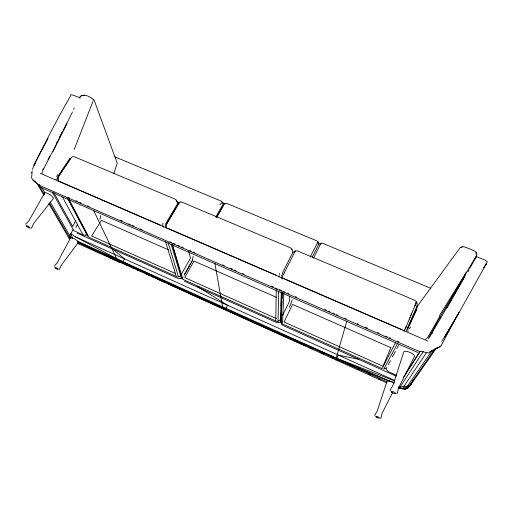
<?xml version="1.0" encoding="UTF-8"?>
<svg xmlns="http://www.w3.org/2000/svg" width="513" height="513" viewBox="0 0 513 513"><rect width="100%" height="100%" fill="white"/><g stroke="black" fill="none" stroke-linecap="round" stroke-linejoin="round"><path stroke-width="0.77" d="M276.27 289.749L275.77 320.952L182.609 279.239L172.362 244.233M278.604 291.442L278.046 321.119L279.021 320.997L280.675 319.24L280.868 313.706M278.95 277.174L278.989 275.59M281.31 292.237L280.348 321.042L281.079 322.491L281.47 322.356M281.765 278.636L281.868 275.436M281.143 305.793L281.387 298.681M282.176 275.75L282.259 273.378L292.372 253.319M282.112 292.532L281.233 323.184M282.599 279.008L282.817 276.642M281.124 322.292L281.387 315.2M281.47 312.834L281.906 301.003M281.99 298.637L282.221 292.333M283.811 293.045L282.509 323.966L382.14 368.578L395.6 342.44M292.006 249.709L291.801 248.869L290.114 247.689L181.288 201.898L179.531 202.225L178.453 203.533L167.366 222.36L166.456 224.431L166.103 226.99M289.678 296.116L289.326 301.663L282.406 315.726M292.641 252.903L292.743 251.312L291.801 249.523L291.519 249.709M476.25 255.108L475.955 252.569M32.095 172.548L31.575 178.12L40.694 187.405L417.749 352.469M407.816 328.865L408.008 331.642M386.424 367.308L386.238 368.61L387.014 370.476L388.63 371.758L396.305 375.189M162.954 223.091L162.756 225.111L163.442 227.381M292.198 299.739L290.89 303.375M335.739 359.876L346.794 321.087M34.993 163.897L35.686 161.633C46.837 139.555 58.084 117.317 70.544 96.034L70.781 94.77L73.519 95.245L80.47 98.028M179.55 276.937L179.794 276.154M279.194 274.449L279.527 273.416M56.751 176.773L57.527 174.542M113.783 173.593L117.233 163.198L94.11 100.048C90.705 97.246 85.03 93.437 80.644 96.066M32.39 169.361L35.686 161.633L34.397 165.167M31.556 172.945L32.332 170.823M74.161 149.604L92.821 101.683M416.332 302.426L405.668 327.878M414.818 305.953L416.473 301.766L414.626 300.22L296.956 250.697L295.341 251.133L294.462 252.595L284.196 272.974M409.329 319.06L409.945 317.592M410.868 315.386L411.484 313.911M486.69 263.278L485.792 264.503L487.35 261.739L485.131 260.136L476.09 256.513M407.63 328.23L407.412 328.724L417.486 306.755M283.259 275.115L284.311 272.756M192.26 259.995L193.254 256.353M166.404 224.662L179.512 202.398M406.258 326.351L404.892 329.404L405.725 327.544M99.74 219.301L100.484 217.615L100.452 215.659M58.104 177.902L58.687 176.581M69.588 236.224L73.013 229.664M408.117 328.294L416.652 309.858M182.384 278.149L183.064 276.712M77.489 224.213L75.937 227.464M310.089 257.051L317.913 242.11M289.242 307.3L291.012 303.709M313.565 258.045L319.894 245.291M72.455 112.026L52.672 151.861L66.908 123.473M312.302 257.077L318.355 244.874L319.528 243.675L321.375 243.656M75.558 220.936L72.731 226.547L53.814 192.619M56.712 142.736L57.43 141.319M59.226 137.773L62.105 132.097M73.609 109.391L74.327 107.974M79.368 98.041L80.086 96.624M63.843 129.404L66.716 123.742M392.721 392.317L382.089 413.273L380.999 417.909L380.357 418.063M42.842 169.591L43.573 168.181M47.991 159.716L49.825 156.189M52.352 152.06L42.425 171.111L42.06 173.336M383.769 369.091L397.62 343.312M403.904 331.347L404.648 329.942M384.154 368.93L384.436 368.405M388.251 364.672L390.489 360.479M392.355 356.984L395.343 351.392M396.831 348.596L398.697 345.102M406.161 331.122L417.018 306.101L417.107 303.042L416.415 302.144L416.094 302.619M33.755 165.205L48.068 138.523M70.659 237.763L57.161 262.887L54.307 266.1M420.442 351.309L428.932 353.04L440.898 346.102L459.077 312.327M321.029 243.784L321.343 243.2L323.325 243.572L430.298 288.082M467.914 271.858L469.106 269.665M469.812 268.37L475.955 257.167M428.252 338.625L440.359 316.438L476.654 255.314L476.654 256.442L474.961 259.142M184.244 274.936L192.42 260.399M216.569 217.461L223.713 204.911L225.496 203.308L227.227 203.59L316.547 240.751L318.156 241.879L318.24 243.098M184.096 275.192L192.272 260.681M216.807 217.127L223.052 206.04M446.823 308.242L465.374 275.334M215.774 216.922L222.533 205.097L223.822 203.802L225.29 203.546M336.182 359.478L338.356 355.137L358.747 359.267M464.047 277.751L429.49 337.298M439.936 316.22L427.695 337.445L425.61 339.253M412.952 380.697L409.874 386.02L407.521 388.367L405.257 389.239L398.197 387.802M412.721 381.242L409.874 386.02L413.465 380.261M441.988 341.145L455.031 319.233M455.839 317.855L458.673 313.013M177.043 204.488L165.994 223.226L165.481 225.149L166.392 228.214M444.527 337.201L459.994 311L486.177 263.971L483.567 267.927M294.379 252.742L295.257 251.287M320.016 245.067L321.343 243.2M439.429 315.63L466.343 272.179M403.475 377.273L420.076 351.354M405.866 373.573L420.07 351.392M219.872 204.719L222.18 202.25L223.29 203.597M434.992 348.776L407.521 388.367L411.548 383.577L436.659 347.763M423.315 351.482L399.884 387.27L398.697 386.924M69.973 158.293L58.116 175.888L57.591 178.537L58.905 181.371M58.976 175.921L70.89 158.216M426.758 352.232L402.288 388.803L398.877 387.212M38.186 184.449L38.167 184.802L420.038 351.771L420.262 351.219M398.364 387.79L405.257 389.239L432.235 350.366M416.71 307.146L460.238 247.51L462.412 246.657L464.746 246.952L474.14 250.703L476.102 252.12L476.987 254.204M278.597 322.478L278.322 322.831L276.424 322.491L184.289 281.201M409.214 328.884L410.791 327.127M292.961 252.64L294.315 251.171L295.565 251.043M280.855 321.362L280.04 322.241L278.533 322.555M25.65 224.271L28.952 220.75L44.618 193.003A5.162 1.475 32.7 0 1 49.838 194.619A5.162 1.475 32.7 0 1 53.275 198.627L33.544 223.655L31.562 228.003L30.908 228.086M178.453 203.533L179.742 202.199M180.897 275.301L179.653 276.545L178.357 276.443L168.052 242.534M278.245 320.958L277.45 321.491L275.975 321.138M177.286 203.699L178.736 202.34L179.999 202.244M403.135 388.636L405.257 389.239L411.548 383.577M80.4 96.707L81.933 95.315L84.465 95.533L82.42 95.386M180.159 278.405L177.973 278.367L77.13 233.178M86.614 234.621L85.626 235.044M461.206 247.644L462.258 247.093M429.836 351.719L440.898 346.102M179.037 276.571L178.011 276.975L176.748 276.706M407.418 386.334L402.288 388.803L399.884 387.27L403.975 386.135L407.418 386.334L409.303 385.629M86.768 234.691L85.254 235.39L83.613 235.153L73.866 230.703L52.422 192.465M55.859 179.306L56.949 178.806M385.93 368.251L384.308 368.667M120.754 262.226L123.659 263.535L120.754 262.226L122.383 261.585L124.678 258.975L394.856 380.531M48.812 203.603L69.281 238.757L70.127 238.449L49.338 202.866M396.517 393.529L397.299 393.291L398.505 388.04L414.466 356.445A5.816 1.879 22.9 0 0 410.124 352.476A5.816 1.879 22.9 0 0 403.827 351.771L392.92 385.519L390.117 390.034L390.31 390.714M176.049 200.942L176.863 201.231L177.536 202.609M180.005 278.437L181.557 278.161M58.841 269.306L59.47 269.299L61.169 265.381L78.239 242.598A4.508 1.173 31.3 0 0 74.359 238.769A4.508 1.173 31.3 0 0 70.717 238.5M77.335 243.258L118.618 261.906L120.042 262.117M394.67 380.928L336.823 358.356L237.833 314.892M336.919 359.78L339.882 360.992M341.369 361.594L343.588 362.505M345.069 363.108L390.278 381.557M392.503 382.461L393.984 383.07M114.758 156.792L221.141 201.058L222.616 202.109L223.258 203.526M439.474 317.329L440.949 317.951M430.926 332.757L432.395 333.392M394.048 382.954L336.823 358.356L77.251 241.168M59.489 181.429L160.357 225.085M167.68 228.253L276.501 275.346M284.414 278.771L402.154 329.731M40.341 173.336L427.707 341.01M38.469 184.366L39.937 185.007M67.838 197.197L69.306 197.838M75.911 200.73L77.38 201.372M79.579 202.334L81.048 202.975M87.659 205.86L89.127 206.502M120.696 220.301L122.165 220.943M128.776 223.835L130.244 224.476M132.444 225.438L133.912 226.079M140.524 228.965L141.992 229.606M169.893 241.803L171.361 242.444M173.561 243.406L175.029 244.047M177.966 245.329L179.435 245.971M181.64 246.933L183.109 247.58M189.714 250.466L191.182 251.107M193.388 252.069L194.857 252.71M222.757 264.907L224.226 265.548M230.831 268.434L232.299 269.075M234.505 270.037L235.974 270.678M242.578 273.57L244.047 274.211M271.217 286.081L273.416 287.043M275.622 288.011L277.091 288.652M279.29 289.614L281.496 290.576M283.695 291.538L285.164 292.179M287.37 293.141L288.838 293.782M295.443 296.674L296.912 297.316M324.812 309.506L326.281 310.147M328.48 311.109L329.949 311.757M332.886 313.039L334.354 313.68M336.56 314.642L338.029 315.283M344.633 318.169L346.102 318.81M357.119 323.626L358.587 324.267M365.192 327.153L367.398 328.121M377.677 332.61L379.145 333.251M385.75 336.143L387.219 336.785M389.425 337.746L390.893 338.388M397.498 341.273L398.967 341.915M229.766 311.353L234.165 313.283M168.726 249.946L101.446 220.346L91.596 235.999L175.51 273.5M276.469 297.348L193.972 261.053L184.699 277.604L276.597 318.669M275.725 332.514L110.058 257.757M277.18 333.161L291.75 339.664M293.205 340.311L297.578 342.261M299.034 342.908L301.945 344.21M303.401 344.858L305.588 345.833M309.23 347.461L312.141 348.757M320.881 352.655L323.799 353.957M333.995 358.504L331.084 357.202L332.533 357.83M396.293 376.209L283.086 325.479L281.611 324.312M72.622 238.5L70.775 233.659L75.225 236.724L124.678 258.975L113.001 249.292M387.373 382.005L78.066 242.508M128.013 265.503L125.108 264.189L128.026 265.548M133.098 267.799L134.553 268.453M136.734 269.434L139.639 270.749M151.264 275.994L154.169 277.302M162.884 281.239L165.789 282.548M177.415 287.793L180.319 289.101M189.041 293.038L191.945 294.347M203.565 299.592L206.47 300.907M215.191 304.837L218.096 306.146M229.734 311.404L232.652 312.718M241.405 316.675L242.861 317.329M252.338 321.613L254.525 322.6M284.414 336.098L285.876 336.759M288.793 338.073L290.98 339.061M298.996 342.684L301.182 343.672M310.66 347.955L312.122 348.609M320.869 352.566L323.786 353.88M336.906 359.805L338.368 360.466M357.349 369.033L358.811 369.693M368.296 373.977L370.489 374.965M378.517 378.594L380.71 379.582M386.655 382.871L188.38 293.16M133.111 267.876L134.566 268.543M136.747 269.543L138.202 270.21M145.474 273.532L149.841 275.526M152.746 276.86L154.201 277.527M155.657 278.187L160.018 280.188M161.473 280.848L164.384 282.182M168.02 283.843L176.741 287.838M178.197 288.498L186.924 292.493M213.754 304.042L122.383 261.585L75.225 236.724M215.204 304.716L218.108 306.069M77.97 242.194L109.147 256.795M110.603 257.468L113.501 258.828M77.886 241.597L119.324 261.534M77.95 242.207L100.779 253.268M105.062 255.339L106.492 256.032M83.613 235.153L82.952 234.768L62.528 197.037M197.274 286.427L227.708 305.415L225.765 308.313L224.636 309.102L223.283 309.121L222.745 307.749L214.812 263.047M70.223 236.705L72.109 238.147M32.768 180.146L35.025 182.038M70.14 236.717L71.236 237.705M118.618 261.906L117.413 260.271L93.507 210.202M181.557 278.559L171.162 244.31M36.686 182.936L43.964 195.338M38.943 185.078L44.541 194.658M318.079 242.187L318.836 244.586M41.752 187.386L44.958 192.914M50.178 201.891L71.031 237.808M280.951 322.645L281.708 323.992M58.796 181.653L57.905 179.409L58.976 175.67L70.852 158.03L72.256 156.805L73.975 156.612L174.907 199.082L176.619 200.256L177.607 203.469M67.703 198.46L87.742 236.269M68.825 199.115L88.993 237.32L176.299 276.417L165.519 241.694M68.55 199.589L87.832 236.018M222.719 202.577L223.129 203.603M374.977 415.568L374.779 415.03L377.254 411.041L387.026 381.165A5.066 1.43 23.7 0 1 394.119 382.903M172.669 245.977L181.121 274.788L190.458 258.206L188.733 251.299M69.159 238.115L69.281 238.757M35.538 181.41L35.686 182.513M93.097 99.65L93.199 100.554M390.874 347.686L383.031 366.237L284.022 321.991L292.609 304.453L390.874 347.686M376.356 417.152A2.148 0.513 24.4 0 0 379.517 418.133A2.148 0.513 24.4 0 0 376.843 416.409A2.148 0.513 24.4 0 0 376.356 417.152M391.906 392.509A2.469 0.673 23.7 0 0 395.594 393.548A2.469 0.673 23.7 0 0 392.548 391.522A2.469 0.673 23.7 0 0 391.906 392.509M26.933 226.611A2.187 0.526 31.9 0 0 29.991 228.003A2.187 0.526 31.9 0 0 27.497 225.887A2.187 0.526 31.9 0 0 26.933 226.611M55.378 268.068A1.905 0.417 30.8 0 0 58.104 269.331A1.905 0.417 30.8 0 0 55.988 267.594A1.905 0.417 30.8 0 0 55.378 268.068"/></g></svg>
